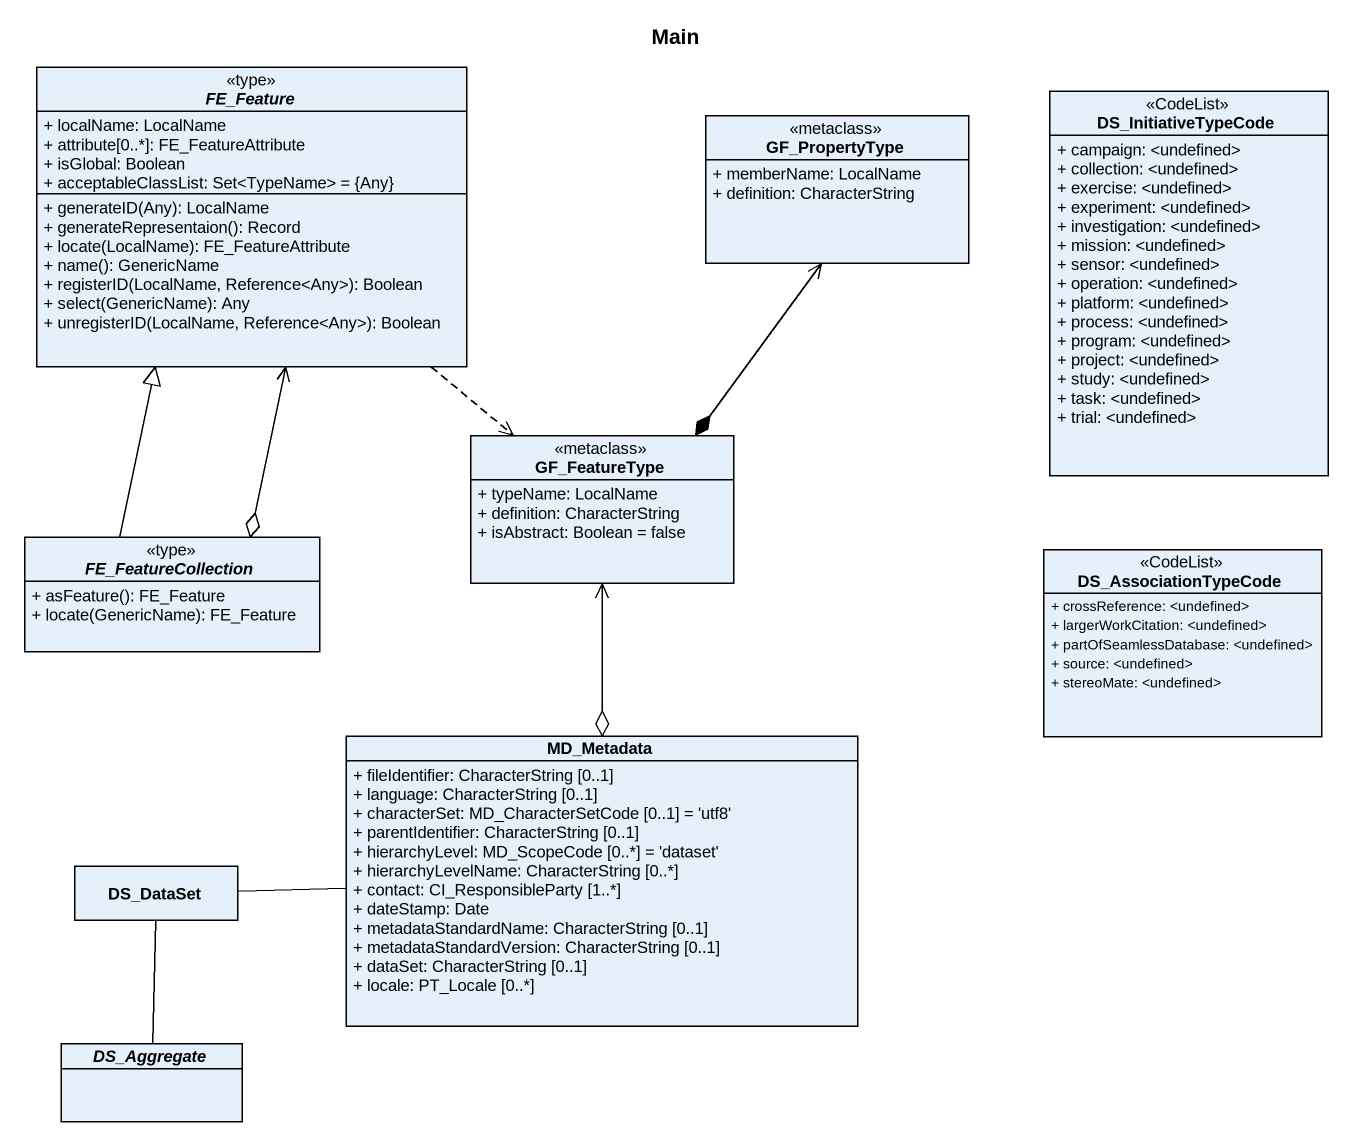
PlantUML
@startuml
title Main
hide circle
hide empty members
skinparam classAttributeIconSize 0
abstract class FE_Feature <<type>> {
  + localName: LocalName
  + attribute[0..*]: FE_FeatureAttribute
  + isGlobal: Boolean
  + acceptableClassList: Set<TypeName> = {Any}
  + generateID(Any): LocalName
  + generateRepresentaion(): Record
  + locate(LocalName): FE_FeatureAttribute
  + name(): GenericName
  + registerID(LocalName, Reference<Any>): Boolean
  + select(GenericName): Any
  + unregisterID(LocalName, Reference<Any>): Boolean
}
class GF_PropertyType <<metaclass>> {
  + memberName: LocalName
  + definition: CharacterString
}
class DS_InitiativeTypeCode <<CodeList>> {
  + campaign: <undefined>
  + collection: <undefined>
  + exercise: <undefined>
  + experiment: <undefined>
  + investigation: <undefined>
  + mission: <undefined>
  + sensor: <undefined>
  + operation: <undefined>
  + platform: <undefined>
  + process: <undefined>
  + program: <undefined>
  + project: <undefined>
  + study: <undefined>
  + task: <undefined>
  + trial: <undefined>
}
class GF_FeatureType <<metaclass>> {
  + typeName: LocalName
  + definition: CharacterString
  + isAbstract: Boolean = false
}
abstract class FE_FeatureCollection <<type>> {
  + asFeature(): FE_Feature
  + locate(GenericName): FE_Feature
}
class DS_AssociationTypeCode <<CodeList>> {
  + crossReference: <undefined>
  + largerWorkCitation: <undefined>
  + partOfSeamlessDatabase: <undefined>
  + source: <undefined>
  + stereoMate: <undefined>
}
class MD_Metadata {
  + fileIdentifier: CharacterString [0..1]
  + language: CharacterString [0..1]
  + characterSet: MD_CharacterSetCode [0..1] = 'utf8'
  + parentIdentifier: CharacterString [0..1]
  + hierarchyLevel: MD_ScopeCode [0..*] = 'dataset'
  + hierarchyLevelName: CharacterString [0..*]
  + contact: CI_ResponsibleParty [1..*]
  + dateStamp: Date
  + metadataStandardName: CharacterString [0..1]
  + metadataStandardVersion: CharacterString [0..1]
  + dataSet: CharacterString [0..1]
  + locale: PT_Locale [0..*]
}
class DS_DataSet
abstract class DS_Aggregate
FE_Feature ..> GF_FeatureType
GF_PropertyType <--* GF_FeatureType
FE_FeatureCollection -up-|> FE_Feature
FE_FeatureCollection o-up-> FE_Feature
MD_Metadata o-up-> GF_FeatureType
MD_Metadata -left- DS_DataSet
DS_DataSet -- DS_Aggregate
@enduml
